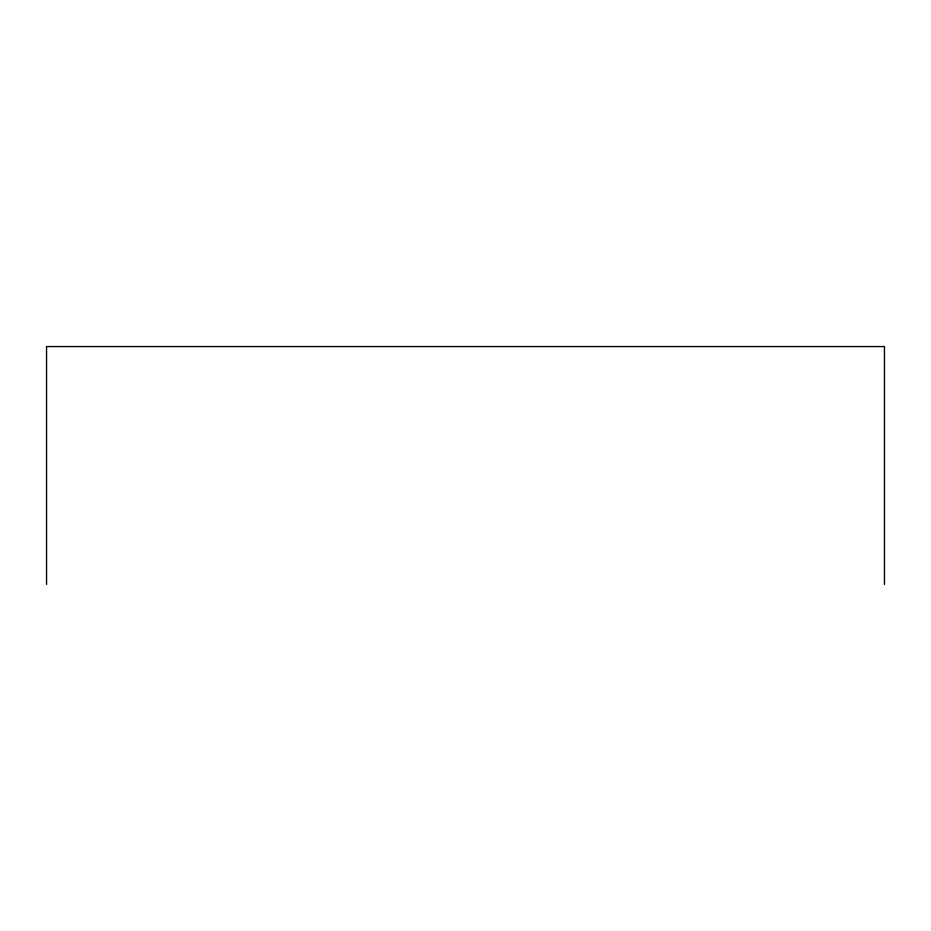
<?xml version="1.0" encoding="UTF-8"?>
<svg xmlns="http://www.w3.org/2000/svg" width="931" height="931" viewBox="0 0 931 931"><rect width="100%" height="100%" fill="white"/><g stroke="black" fill="none" stroke-linecap="round" stroke-linejoin="round"><path stroke-width="1.4" d="M884.45 584.435L884.45 346.565L46.55 346.565L46.55 584.435"/></g></svg>
